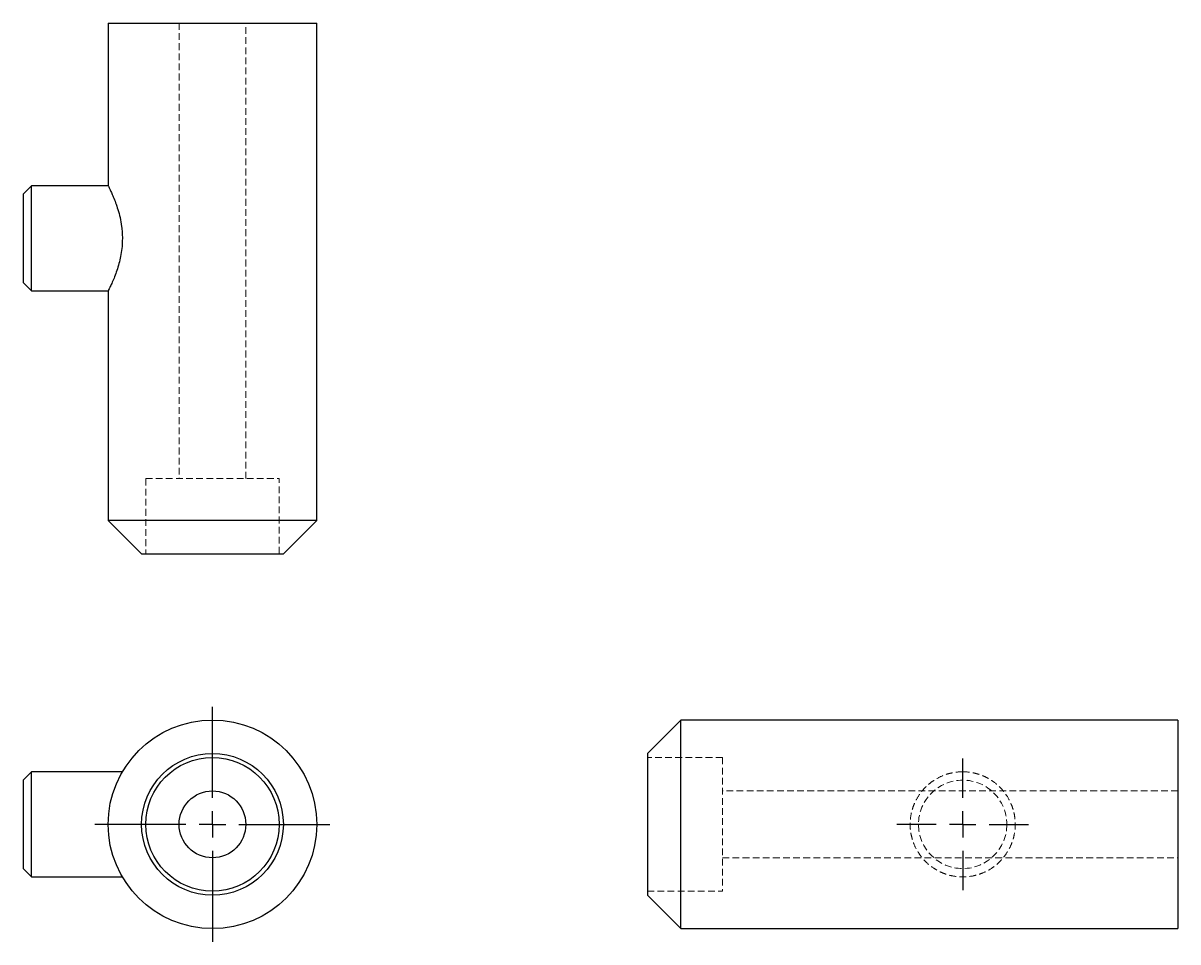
# Model space of a CAD drawing. Header units: millimetres. Extents: x 55 to 273, y 35 to 208.
import ezdxf

# ---------------------------------------------------------------- set-up
doc = ezdxf.new("R2010")
doc.units = ezdxf.units.MM
doc.linetypes.add('HIDDEN', pattern=[1.905, 1.27, -0.635])
doc.layers.add('10', color=7, linetype='Continuous')

# ---------------------------------------------------------------- blocks, each defined once
blk = doc.blocks.new('SW_CENTERMARKSYMBOL_0')
at = {"layer": '10', "color": 0}
for p, q in [((0, 5), (0, 22.15)), ((0, 0), (0, 2.5)), ((-5, 0), (-22.15, 0)), ((0, 0), (-2.5, 0)), ((0, 0), (0, -2.5)), ((0, 0), (2.5, 0)), ((5, 0), (22.15, 0)), ((0, -5), (0, -22.15))]:
    blk.add_line(p, q, dxfattribs=at)
blk = doc.blocks.new('SW_CENTERMARKSYMBOL_1')
at = {"layer": '10', "color": 0}
for p, q in [((0, 5), (0, 12.41)), ((0, 0), (0, 2.5)), ((-5, 0), (-12.41, 0)), ((0, 0), (-2.5, 0)), ((0, 0), (0, -2.5)), ((0, 0), (2.5, 0)), ((5, 0), (12.41, 0)), ((0, -5), (0, -12.41))]:
    blk.add_line(p, q, dxfattribs=at)

msp = doc.modelspace()

# ---------------------------------------------------------------- linework, layer by layer
at = {"color": 7, "linetype": 'Continuous', "lineweight": 25}
for p, q in [((71.36, 208), (71.36, 177.31)), ((71.36, 208), (110.67, 208)), ((110.67, 114.29), (110.67, 208)), ((56.9, 177.34), (55.33, 175.77)), ((71.38, 177.34), (56.9, 177.34)), ((56.9, 167.43), (56.9, 177.34)), ((55.33, 175.77), (55.33, 167.43)), ((55.33, 167.43), (55.33, 159.1)), ((56.9, 157.53), (56.9, 167.43)), ((55.33, 159.1), (56.9, 157.53)), ((56.9, 157.53), (71.36, 157.53)), ((71.36, 157.56), (71.36, 114.29)), ((71.36, 114.29), (77.65, 108)), ((110.67, 114.29), (71.36, 114.29)), ((104.38, 108), (110.67, 114.29)), ((77.65, 108), (104.38, 108)), ((179.29, 76.65), (173, 70.36)), ((273, 76.65), (179.29, 76.65)), ((179.29, 37.35), (179.29, 76.65)), ((273, 76.65), (273, 37.35)), ((173, 70.36), (173, 43.64)), ((56.9, 66.91), (55.33, 65.33)), ((55.33, 65.33), (55.33, 48.67)), ((74.04, 66.91), (56.9, 66.91)), ((56.9, 47.09), (56.9, 66.91)), ((55.33, 48.67), (56.9, 47.09)), ((56.9, 47.09), (74.04, 47.09)), ((173, 43.64), (179.29, 37.35)), ((179.29, 37.35), (273, 37.35))]:
    msp.add_line(p, q, dxfattribs=at)
at = {"color": 7, "linetype": 'HIDDEN', "lineweight": 18}
for p, q in [((84.73, 208), (84.73, 122.15)), ((97.31, 122.15), (97.31, 208)), ((71.36, 157.53), (71.38, 157.53)), ((78.44, 122.15), (103.6, 122.15)), ((78.44, 122.15), (78.44, 108)), ((103.6, 108), (103.6, 122.15)), ((187.15, 69.58), (173, 69.58)), ((187.15, 69.58), (187.15, 44.42)), ((273, 63.29), (187.15, 63.29)), ((187.15, 50.71), (273, 50.71)), ((173, 44.42), (187.15, 44.42))]:
    msp.add_line(p, q, dxfattribs=at)
at = {"color": 7, "linetype": 'Continuous', "lineweight": 25}
for radius in [19.65, 13.36, 12.58, 6.29]:
    msp.add_circle((91.02, 57), radius, dxfattribs=at)
at = {"color": 7, "linetype": 'HIDDEN', "lineweight": 18}
msp.add_circle((232.43, 57), 8.33, dxfattribs=at)
at = {"color": 7, "linetype": 'Continuous', "lineweight": 25}
for points, knots in [([(71.38, 177.31), (71.38, 177.32), (71.36, 177.35), (71.46, 177.15), (71.66, 176.74), (71.96, 176.1), (72.34, 175.25), (72.76, 174.18), (73.21, 172.87), (73.62, 171.36), (73.89, 169.89), (74.02, 168.56), (74.04, 167.81), (74.04, 167.43)], [0, 0, 0, 0, 0.036424, 0.130433, 0.227113, 0.322619, 0.420447, 0.525085, 0.632393, 0.743392, 0.858145, 0.928483, 1, 1, 1, 1]), ([(74.04, 167.43), (74.03, 166.93), (74, 165.89), (73.79, 164.4), (73.49, 162.99), (73.1, 161.67), (72.68, 160.45), (72.24, 159.38), (71.83, 158.49), (71.54, 157.88), (71.38, 157.56), (71.38, 157.56), (71.38, 157.56)], [0, 0, 0, 0, 0.096253, 0.195597, 0.291778, 0.390357, 0.494617, 0.601514, 0.712491, 0.827174, 0.930008, 1, 1, 1, 1])]:
    msp.add_open_spline(points, degree=3, knots=knots, dxfattribs=at)
at = {"color": 7, "linetype": 'HIDDEN', "lineweight": 18}
msp.add_open_spline([(232.43, 66.91), (231.77, 66.91), (231.11, 66.84), (230.16, 66.65), (229.84, 66.57), (229.21, 66.37), (228.9, 66.26), (228.01, 65.89), (227.45, 65.58), (226.65, 65.05), (226.39, 64.85), (225.9, 64.45), (225.66, 64.24), (225.21, 63.79), (225, 63.55), (224.59, 63.06), (224.4, 62.8), (223.86, 62), (223.56, 61.44), (223.18, 60.55), (223.07, 60.24), (222.87, 59.62), (222.79, 59.29), (222.6, 58.33), (222.53, 57.68), (222.53, 56.69), (222.54, 56.36), (222.61, 55.7), (222.66, 55.37), (222.79, 54.73), (222.87, 54.42), (223.06, 53.79), (223.17, 53.48), (223.55, 52.58), (223.85, 52.01), (224.39, 51.21), (224.58, 50.95), (224.99, 50.46), (225.2, 50.22), (225.88, 49.55), (226.37, 49.14), (227.17, 48.61), (227.44, 48.44), (228.01, 48.13), (228.29, 48), (228.89, 47.75), (229.19, 47.64), (229.81, 47.44), (230.13, 47.36), (231.1, 47.16), (231.76, 47.1), (233.09, 47.09), (233.74, 47.16), (234.7, 47.35), (235.02, 47.43), (235.65, 47.62), (235.96, 47.74), (236.85, 48.11), (237.41, 48.41), (238.22, 48.95), (238.47, 49.14), (238.97, 49.55), (239.2, 49.76), (239.65, 50.21), (239.87, 50.44), (240.27, 50.94), (240.47, 51.2), (241.01, 52), (241.31, 52.56), (241.69, 53.45), (241.8, 53.76), (241.99, 54.38), (242.08, 54.7), (242.27, 55.67), (242.34, 56.32), (242.34, 57.31), (242.32, 57.64), (242.26, 58.3), (242.21, 58.63), (242.08, 59.27), (242, 59.59), (241.81, 60.21), (241.7, 60.52), (241.32, 61.42), (241.01, 61.99), (240.48, 62.79), (240.28, 63.05), (239.88, 63.54), (239.66, 63.78), (238.99, 64.45), (238.5, 64.86), (237.7, 65.4), (237.42, 65.57), (236.86, 65.87), (236.57, 66.01), (235.98, 66.26), (235.67, 66.37), (235.05, 66.56), (234.73, 66.64), (233.76, 66.84), (233.1, 66.91), (232.43, 66.91)], degree=3, knots=[0, 0, 0, 0, 0.03125, 0.03125, 0.046875, 0.046875, 0.0625, 0.0625, 0.09375, 0.09375, 0.109375, 0.109375, 0.125, 0.125, 0.140625, 0.140625, 0.15625, 0.15625, 0.1875, 0.1875, 0.203125, 0.203125, 0.21875, 0.21875, 0.25, 0.25, 0.265625, 0.265625, 0.28125, 0.28125, 0.296875, 0.296875, 0.3125, 0.3125, 0.34375, 0.34375, 0.359375, 0.359375, 0.375, 0.375, 0.40625, 0.40625, 0.421875, 0.421875, 0.4375, 0.4375, 0.453125, 0.453125, 0.46875, 0.46875, 0.5, 0.5, 0.53125, 0.53125, 0.546875, 0.546875, 0.5625, 0.5625, 0.59375, 0.59375, 0.609375, 0.609375, 0.625, 0.625, 0.640625, 0.640625, 0.65625, 0.65625, 0.6875, 0.6875, 0.703125, 0.703125, 0.71875, 0.71875, 0.75, 0.75, 0.765625, 0.765625, 0.78125, 0.78125, 0.796875, 0.796875, 0.8125, 0.8125, 0.84375, 0.84375, 0.859375, 0.859375, 0.875, 0.875, 0.90625, 0.90625, 0.921875, 0.921875, 0.9375, 0.9375, 0.953125, 0.953125, 0.96875, 0.96875, 1, 1, 1, 1], dxfattribs=at)

# ---------------------------------------------------------------- block references
at = {"layer": '10'}
for name, p in [('SW_CENTERMARKSYMBOL_0', (91.02, 57)), ('SW_CENTERMARKSYMBOL_1', (232.43, 57))]:
    msp.add_blockref(name, p, dxfattribs=at)

doc.saveas('drawing.dxf')
